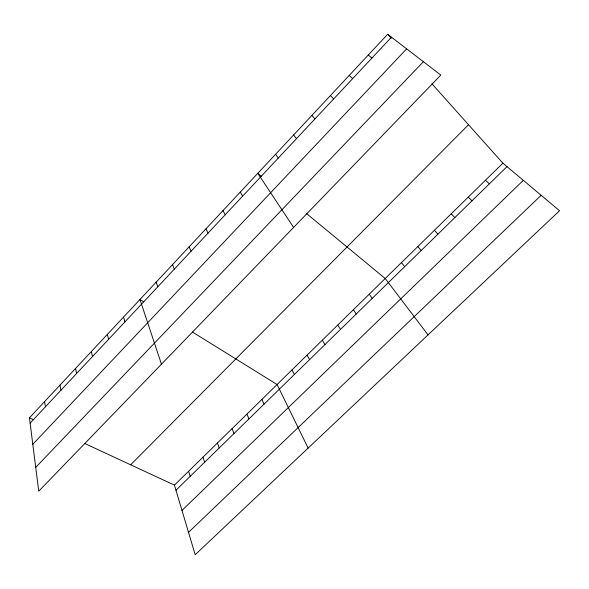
<?xml version="1.0" encoding="UTF-8"?>
<svg xmlns="http://www.w3.org/2000/svg" width="589" height="589" viewBox="0 0 589 589"><rect width="100%" height="100%" fill="white"/><g stroke="black" fill="none" stroke-linecap="round" stroke-linejoin="round"><path stroke-width="0.88" d="M29.45 417.822L387.658 34.272L440.815 75.083L38.741 491.189L29.45 417.822L33.514 419.707M30.127 423.152L391.464 37.195M32.8 444.29L406.646 48.85M35.73 467.386L423.381 61.698M130.64 464.795L468.52 124.728M174.454 485.137L502.881 163.168L559.55 210.729L195.187 554.728L174.454 485.137L84.735 443.488M175.978 490.247L506.996 166.621M181.994 510.435L523.326 180.33M188.517 532.331L541.166 195.298M143.826 301.885L139.961 299.492L161.452 364.201M192.426 332.027L277.08 384.521L308.128 448.096M261.251 176.17L257.798 173.321L293.594 227.442M306.736 213.719L385.221 278.509L428.034 334.898M368.302 54.998L371.917 58.068M485.439 180.263L489.407 183.82M349.225 75.429L352.656 78.646M468.218 197.146L472.032 200.805M451.211 213.822L454.877 217.577M330.422 95.565L333.668 98.93M434.41 230.292L437.936 234.135M387.658 34.272L391.273 38.307M431.973 83.844L502.881 163.168M311.875 115.415L314.953 118.919M417.815 246.563L421.201 250.502M401.418 262.635L404.672 266.662M293.602 134.984L296.503 138.629M275.578 154.289L278.31 158.058M369.215 294.198L372.211 298.395M353.4 309.704L356.271 313.981M337.777 325.018L340.523 329.376M240.268 192.088L242.69 196.108M322.338 340.162L324.959 344.594M307.075 355.123L309.578 359.629M222.981 210.597L225.248 214.735M291.989 369.907L294.375 374.486M205.929 228.863L208.042 233.111M261.899 399.408L264.056 404.135M189.106 246.879L191.072 251.238M246.894 414.119L248.941 418.912M172.503 264.652L174.329 269.121M232.066 428.652L234.002 433.511M217.415 443.016L219.241 447.942M156.129 282.183L157.815 286.762M202.925 457.219L204.655 462.21M188.605 471.259L190.232 476.31M123.535 317.081L124.956 321.859M107.331 334.434L108.612 339.316M91.339 351.559L92.495 356.536M75.554 368.456L76.592 373.522M59.982 385.125L60.895 390.286M44.617 401.58L45.412 406.83"/></g></svg>
